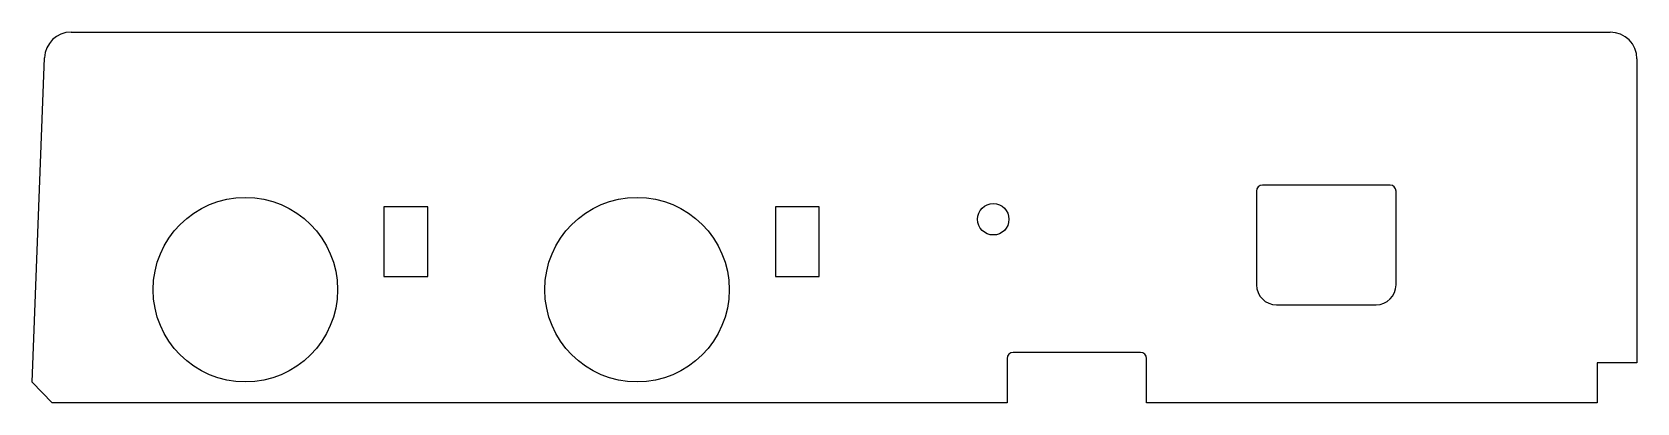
# Model space of a CAD drawing. Header units: millimetres. Extents: x -0.5 to 7.55, y 0 to 1.86.
import ezdxf

# ---------------------------------------------------------------- set-up
doc = ezdxf.new("R2010")
doc.units = ezdxf.units.MM
doc.layers.add('CUT', color=7, linetype='CONTINUOUS')

msp = doc.modelspace()

# ---------------------------------------------------------------- linework, layer by layer
at = {"layer": 'CUT', "color": 5}
for p, q in [((-0.3042, 1.858), (7.4156, 1.858)), ((-0.5, 0.1038), (-0.4381, 1.7291)), ((7.5496, 1.724), (7.5496, 0.2)), ((5.6416, 1.0613), (5.6416, 0.5913)), ((6.3116, 1.0913), (5.6716, 1.0913)), ((6.3416, 0.5913), (6.3416, 1.0613)), ((1.4842, 0.9827), (1.2642, 0.9827)), ((1.2642, 0.9827), (1.2642, 0.6327)), ((1.4842, 0.6327), (1.4842, 0.9827)), ((3.4487, 0.9827), (3.2287, 0.9827)), ((3.2287, 0.9827), (3.2287, 0.6327)), ((3.4487, 0.6327), (3.4487, 0.9827)), ((1.2642, 0.6327), (1.4842, 0.6327)), ((3.2287, 0.6327), (3.4487, 0.6327)), ((5.7416, 0.4913), (6.2416, 0.4913)), ((5.0605, 0.2528), (4.4205, 0.2528)), ((4.3905, 0.2228), (4.3905, 0)), ((5.0905, 0), (5.0905, 0.2228)), ((7.5496, 0.2), (7.3496, 0.2)), ((7.3496, 0.2), (7.3496, 0)), ((-0.4001, 0), (-0.5, 0.1038)), ((4.3905, 0), (-0.4001, 0)), ((7.3496, 0), (5.0905, 0))]:
    msp.add_line(p, q, dxfattribs=at)
for centre, radius in [((0.5697, 0.5673), 0.4625), ((2.5342, 0.5673), 0.4625), ((4.321, 0.9201), 0.0788)]:
    msp.add_circle(centre, radius, dxfattribs=at)
for centre, radius, start, end in [((-0.3042, 1.724), 0.134, 90, 177.81945), ((7.4156, 1.724), 0.134, 0, 90), ((5.6716, 1.0613), 0.03, 90, 180), ((6.3116, 1.0613), 0.03, 0, 90), ((5.7416, 0.5913), 0.1, 180, 270), ((6.2416, 0.5913), 0.1, 270, 0), ((4.4205, 0.2228), 0.03, 90, 180), ((5.0605, 0.2228), 0.03, 0, 90)]:
    msp.add_arc(centre, radius, start, end, dxfattribs=at)

doc.saveas('drawing.dxf')
